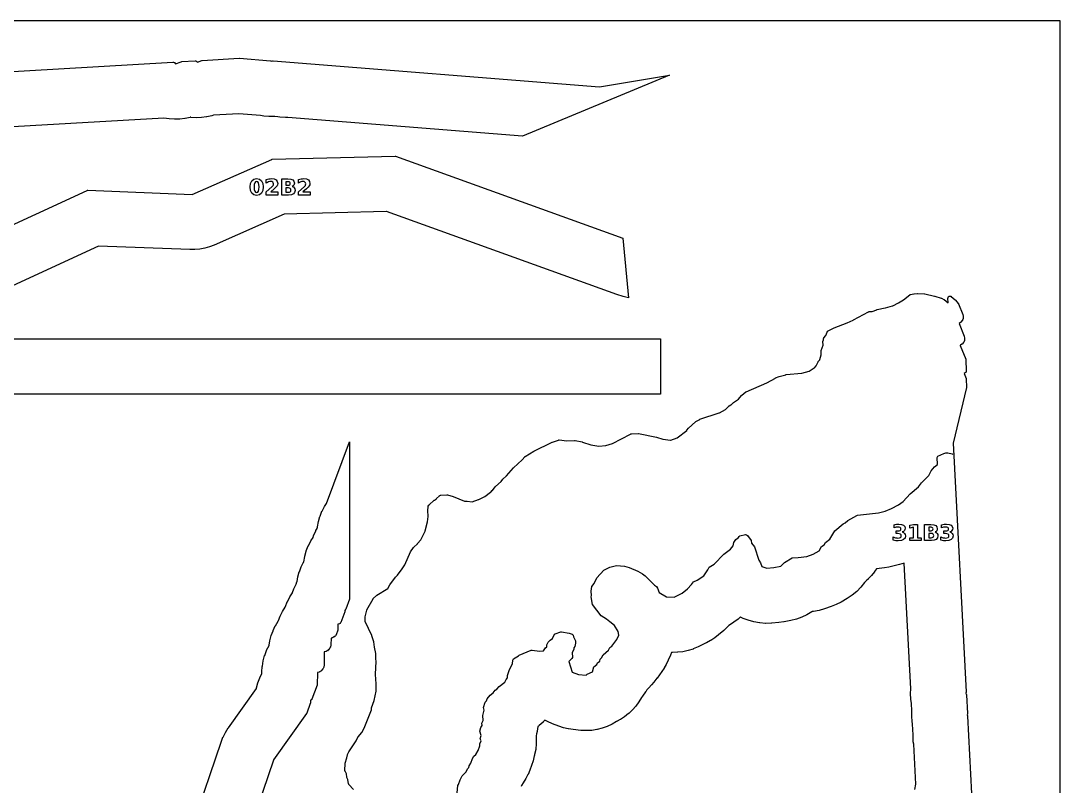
# Model space of a CAD drawing. Header units: millimetres. Extents: x 0 to 841, y 0 to 594.
# Drawn here: x 464.9 to 841, y 317.1 to 594 of the extents above; entities that cross this region are included whole.
import ezdxf

# ---------------------------------------------------------------- set-up
doc = ezdxf.new("R2010")
doc.units = ezdxf.units.MM
for name, color, linetype in [('CUT', 1, 'Continuous'), ('ENGRAVE', 5, 'Continuous'), ('SHEET_EDGE_DO_NOT_CUT', 8, 'Continuous')]:
    doc.layers.add(name, color=color, linetype=linetype)

msp = doc.modelspace()

# ---------------------------------------------------------------- linework, layer by layer
at = {"layer": 'CUT'}
for points in [[(399.75, 572.07), (519.96, 579.04), (520.02, 579.04), (520.07, 579.03), (520.13, 579.02), (520.38, 578.95), (520.43, 578.93), (520.47, 578.91), (520.51, 578.88), (520.55, 578.86), (520.59, 578.82), (520.62, 578.79), (520.91, 578.45), (520.92, 578.44), (520.93, 578.44), (522.9, 579.18), (522.95, 579.2), (523, 579.21), (523.05, 579.22), (528, 579.5), (528.05, 579.5), (528.09, 579.5), (528.14, 579.49), (528.19, 579.47), (528.38, 579.41), (528.43, 579.39), (528.47, 579.36), (528.52, 579.33), (528.56, 579.3), (528.59, 579.26), (528.79, 579.03), (528.8, 579.02), (528.81, 579.02), (530.39, 579.62), (530.44, 579.63), (530.49, 579.64), (530.54, 579.65), (543.93, 580.43), (544, 580.43), (555.29, 579.54), (555.33, 579.53), (555.38, 579.52), (555.42, 579.51), (555.74, 579.39), (555.75, 579.39), (555.76, 579.39), (556.1, 579.46), (556.14, 579.46), (556.19, 579.47), (556.23, 579.46), (674.29, 570.12), (674.3, 570.12), (674.32, 570.12), (699.62, 574.36), (646.46, 552.26), (561.49, 558.99), (561.47, 558.99), (560.76, 558.97), (560.7, 558.97), (558.66, 559.14), (558.6, 559.14), (557.96, 559.26), (557.93, 559.27), (556.82, 559.36), (556.81, 559.36), (556.8, 559.36), (556.7, 559.35), (556.65, 559.34), (554.76, 559.34), (554.71, 559.35), (552.83, 559.53), (552.79, 559.54), (551.65, 559.76), (551.62, 559.77), (543.78, 560.38), (543.75, 560.38), (534.67, 559.86), (534.66, 559.86), (534.65, 559.85), (534.09, 559.67), (534.04, 559.65), (532.21, 559.25), (532.16, 559.24), (530.3, 559.01), (530.25, 559), (528.37, 558.95), (528.33, 558.95), (526.45, 559.08), (526.41, 559.09), (526.29, 559.11), (526.28, 559.11), (526.27, 559.11), (526.22, 559.09), (526.17, 559.08), (524.35, 558.67), (524.3, 558.66), (522.45, 558.43), (522.4, 558.42), (520.53, 558.37), (520.48, 558.37), (518.62, 558.5), (518.57, 558.5), (516.72, 558.81), (516.7, 558.81), (516.68, 558.81), (516.67, 558.81), (400.9, 552.11)], [(434.6, 507.61), (488.92, 532.65), (488.96, 532.67), (489.01, 532.68), (489.05, 532.69), (489.1, 532.69), (489.15, 532.69), (526.86, 531.2), (526.87, 531.2), (526.88, 531.21), (555.71, 543.86), (555.76, 543.87), (555.8, 543.89), (555.85, 543.89), (555.9, 543.9), (600.31, 545.07), (600.35, 545.07), (600.4, 545.07), (600.45, 545.06), (600.49, 545.04), (682.75, 515.42), (684.81, 493.83), (682.86, 494.28), (682.83, 494.29), (680.55, 494.96), (680.52, 494.97), (597.18, 524.98), (597.17, 524.98), (597.16, 524.98), (560.26, 524.01), (560.25, 524.01), (560.24, 524), (534.92, 512.89), (534.9, 512.88), (533.24, 512.24), (533.2, 512.23), (531.5, 511.75), (531.45, 511.74), (529.72, 511.41), (529.67, 511.4), (527.92, 511.23), (527.87, 511.23), (526.09, 511.22), (526.07, 511.22), (493.05, 512.52), (493.04, 512.52), (493.03, 512.52), (442.98, 489.45)], [(585.25, 315.9), (583.64, 317.8), (583.61, 317.84), (583.58, 317.89), (583.56, 317.93), (583.54, 317.98), (583.53, 318.03), (583.25, 319.52), (583.25, 319.53), (583.24, 319.54), (582.92, 320.3), (582.9, 320.35), (582.89, 320.4), (582.88, 320.44), (582.75, 321.66), (582.75, 321.67), (582.74, 321.68), (582.22, 322.6), (582.2, 322.64), (582.19, 322.68), (582.17, 322.73), (582.16, 322.77), (582.16, 322.82), (582.16, 322.87), (582.29, 325.38), (582.3, 325.42), (582.31, 325.47), (582.32, 325.51), (582.9, 327.35), (582.91, 327.38), (583.1, 328.45), (583.1, 328.5), (583.12, 328.54), (583.14, 328.58), (583.6, 329.56), (583.64, 329.63), (586.26, 333.58), (586.28, 333.61), (586.89, 334.86), (586.92, 334.91), (586.95, 334.96), (588.27, 336.59), (588.29, 336.62), (589.19, 338.14), (589.2, 338.15), (589.2, 338.16), (591.77, 344.71), (591.77, 344.73), (591.77, 344.74), (591.83, 345.42), (591.83, 345.46), (591.84, 345.51), (591.86, 345.55), (592.8, 348.11), (592.81, 348.15), (593.51, 351.51), (593.51, 351.52), (593.51, 351.54), (593.48, 354.21), (593.48, 354.23), (593.2, 357.54), (593.19, 357.58), (593.2, 357.62), (593.51, 362.26), (593.51, 362.27), (593.51, 362.29), (593.38, 363.23), (593.37, 363.27), (593.37, 363.31), (593.41, 365.17), (593.41, 365.18), (593.4, 365.19), (592.87, 367.38), (592.86, 367.42), (592.86, 367.46), (592.7, 369.33), (592.69, 369.34), (592.69, 369.36), (591.93, 371.58), (591.92, 371.61), (589.52, 376.68), (589.5, 376.72), (589.49, 376.77), (589.48, 376.81), (589.48, 376.86), (589.48, 376.91), (589.53, 378.33), (589.54, 378.37), (589.54, 378.41), (590.06, 380.79), (590.08, 380.83), (590.1, 380.88), (590.12, 380.93), (592.37, 384.88), (592.4, 384.92), (592.43, 384.95), (592.46, 384.99), (593.66, 386.16), (593.7, 386.19), (593.75, 386.23), (597.68, 388.66), (597.69, 388.67), (597.7, 388.68), (598.44, 389.96), (598.47, 390), (600.5, 392.79), (600.52, 392.82), (600.55, 392.85), (601.17, 393.45), (601.17, 393.45), (601.18, 393.46), (602.91, 395.74), (602.92, 395.76), (603.85, 397.22), (603.85, 397.22), (603.86, 397.23), (605.89, 401.89), (605.91, 401.93), (605.94, 401.98), (607.03, 403.51), (607.06, 403.55), (607.1, 403.59), (608.48, 404.86), (608.5, 404.88), (609.65, 406.28), (609.65, 406.29), (609.66, 406.31), (611.23, 409.45), (611.23, 409.46), (611.23, 409.48), (612.04, 412.79), (612.05, 412.81), (612.33, 414.75), (612.33, 414.76), (612.33, 414.77), (612.15, 416.77), (612.15, 416.82), (612.15, 416.86), (612.25, 418.19), (612.26, 418.24), (612.27, 418.29), (612.29, 418.34), (612.32, 418.39), (612.34, 418.43), (612.59, 418.78), (612.62, 418.82), (612.65, 418.86), (614.48, 420.58), (614.52, 420.61), (614.55, 420.64), (615.35, 421.15), (615.36, 421.16), (615.37, 421.17), (616.38, 422.2), (616.41, 422.23), (616.45, 422.26), (616.49, 422.29), (616.54, 422.31), (616.58, 422.32), (616.74, 422.37), (616.8, 422.39), (616.86, 422.39), (619.1, 422.53), (619.14, 422.53), (619.19, 422.52), (619.23, 422.52), (619.27, 422.51), (621.31, 421.9), (621.36, 421.89), (625.43, 420.24), (625.44, 420.24), (625.45, 420.24), (626.38, 420.27), (626.43, 420.26), (626.47, 420.26), (628.21, 420.02), (628.22, 420.01), (628.23, 420.02), (630.57, 420.87), (630.59, 420.88), (632.83, 421.93), (632.84, 421.93), (632.85, 421.94), (634.91, 423.49), (634.93, 423.51), (635.52, 424.06), (635.53, 424.07), (635.53, 424.08), (636.55, 425.49), (636.59, 425.53), (636.63, 425.57), (638.73, 427.36), (638.74, 427.36), (638.75, 427.37), (639.31, 428.16), (639.34, 428.2), (639.38, 428.24), (640.63, 429.39), (640.65, 429.4), (643.18, 432.27), (643.21, 432.3), (646.32, 435.23), (646.34, 435.25), (647.25, 436.33), (647.28, 436.37), (647.32, 436.41), (647.37, 436.44), (650.51, 438.35), (650.55, 438.37), (657.17, 441.62), (657.24, 441.64), (659.46, 442.36), (659.51, 442.37), (659.56, 442.38), (659.61, 442.38), (659.67, 442.38), (662.46, 442.07), (662.48, 442.06), (662.49, 442.06), (665.3, 442.24), (665.34, 442.24), (665.39, 442.23), (665.44, 442.23), (668.04, 441.65), (668.09, 441.63), (671.14, 440.58), (671.15, 440.57), (671.16, 440.57), (674, 440.16), (674.01, 440.16), (674.03, 440.16), (676.61, 440.37), (676.62, 440.37), (676.63, 440.37), (679.01, 441.11), (679.02, 441.11), (679.03, 441.11), (685.5, 444.51), (685.55, 444.54), (685.6, 444.55), (685.8, 444.61), (685.86, 444.62), (685.91, 444.63), (688.3, 444.74), (688.34, 444.74), (688.38, 444.74), (688.42, 444.73), (694.92, 443.37), (694.95, 443.36), (697.23, 442.69), (697.24, 442.69), (697.25, 442.68), (700.04, 442.34), (700.06, 442.34), (700.07, 442.34), (702.43, 443.14), (702.44, 443.15), (702.45, 443.16), (705.91, 445.86), (705.92, 445.87), (705.92, 445.88), (706.47, 446.61), (706.5, 446.65), (706.54, 446.68), (709.06, 448.98), (709.1, 449.01), (709.15, 449.04), (710.56, 449.84), (710.6, 449.87), (710.65, 449.88), (717.65, 452.19), (717.67, 452.2), (717.68, 452.2), (719.84, 453.41), (719.85, 453.42), (719.86, 453.43), (721.08, 454.65), (721.11, 454.68), (721.15, 454.71), (721.2, 454.74), (721.88, 455.11), (721.89, 455.11), (721.89, 455.12), (722.76, 455.92), (722.8, 455.95), (722.83, 455.98), (724.57, 457.11), (724.58, 457.12), (724.58, 457.13), (725.71, 458.5), (725.75, 458.54), (725.78, 458.57), (727.28, 459.77), (727.31, 459.79), (727.35, 459.82), (727.39, 459.84), (734.82, 463.08), (734.84, 463.09), (737.97, 464.78), (738.03, 464.81), (739.29, 465.3), (739.33, 465.32), (741.71, 466), (741.75, 466.02), (741.8, 466.02), (747.5, 466.54), (747.51, 466.55), (747.52, 466.55), (750.19, 467.3), (750.2, 467.31), (750.21, 467.31), (752.02, 468.42), (752.03, 468.43), (752.04, 468.44), (752.67, 469.17), (752.68, 469.18), (752.69, 469.19), (753.37, 470.6), (753.39, 470.64), (753.41, 470.67), (753.44, 470.71), (754.06, 471.41), (754.07, 471.42), (754.07, 471.43), (754.51, 473.14), (754.51, 473.15), (754.51, 473.16), (754.51, 474.55), (754.51, 474.59), (754.52, 474.64), (754.53, 474.68), (754.54, 474.72), (755.25, 476.67), (755.26, 476.68), (755.26, 476.69), (755.14, 477.96), (755.14, 478.02), (755.14, 478.07), (755.15, 478.12), (755.17, 478.18), (755.3, 478.56), (755.31, 478.58), (755.31, 478.59), (755.34, 478.94), (755.35, 478.98), (755.36, 479.02), (755.37, 479.06), (755.39, 479.1), (755.44, 479.21), (755.46, 479.25), (755.49, 479.29), (755.52, 479.33), (756.2, 480.11), (756.21, 480.12), (756.21, 480.13), (756.64, 481.41), (756.66, 481.46), (756.68, 481.51), (756.71, 481.55), (756.83, 481.71), (756.86, 481.75), (756.89, 481.78), (756.93, 481.81), (756.97, 481.83), (757.01, 481.86), (759.21, 482.98), (759.26, 483), (763.86, 484.71), (763.88, 484.72), (766.14, 485.77), (766.15, 485.78), (771.59, 488.73), (771.64, 488.75), (771.69, 488.77), (771.74, 488.78), (771.8, 488.79), (772.98, 488.87), (772.99, 488.87), (773, 488.88), (773, 488.88), (774.64, 489.5), (774.68, 489.52), (774.72, 489.53), (777.7, 490.13), (777.73, 490.14), (780.35, 490.95), (780.38, 490.96), (782.45, 491.94), (782.47, 491.95), (784.28, 493.07), (784.3, 493.09), (786.6, 494.88), (786.64, 494.91), (786.69, 494.94), (786.74, 494.96), (786.79, 494.97), (788.05, 495.28), (788.13, 495.29), (789.25, 495.4), (789.29, 495.4), (789.33, 495.4), (791.95, 495.23), (791.99, 495.22), (792.03, 495.22), (795.55, 494.43), (795.59, 494.42), (797.95, 493.66), (798, 493.64), (798.91, 493.23), (798.95, 493.21), (798.99, 493.19), (799.03, 493.16), (800.42, 492.02), (800.43, 492.01), (800.43, 492.02), (800.39, 493.62), (800.39, 493.66), (800.4, 493.7), (800.41, 493.74), (800.45, 493.93), (800.46, 493.98), (800.48, 494.02), (800.5, 494.06), (800.52, 494.1), (800.55, 494.13), (800.6, 494.2), (800.63, 494.23), (800.67, 494.27), (800.71, 494.3), (800.75, 494.32), (800.83, 494.37), (800.88, 494.39), (800.93, 494.41), (800.98, 494.42), (801.02, 494.43), (801.12, 494.44), (801.17, 494.44), (801.22, 494.43), (801.27, 494.43), (801.32, 494.41), (801.41, 494.39), (801.45, 494.37), (801.5, 494.35), (801.54, 494.32), (801.58, 494.29), (803.05, 493.04), (803.08, 493.01), (803.11, 492.98), (804.1, 491.78), (804.13, 491.74), (804.15, 491.7), (804.18, 491.65), (805.74, 487.81), (805.76, 487.75), (805.91, 487.16), (805.92, 487.11), (805.92, 487.06), (805.92, 487.02), (805.9, 486.44), (805.89, 486.38), (805.88, 486.33), (805.87, 486.28), (805.65, 485.68), (805.62, 485.63), (805.59, 485.58), (805.56, 485.54), (805.09, 484.98), (805.05, 484.93), (805.01, 484.9), (804.97, 484.87), (804.39, 484.52), (804.38, 484.51), (804.38, 484.5), (806.22, 479.92), (806.24, 479.86), (806.39, 479.27), (806.39, 479.22), (806.4, 479.18), (806.4, 479.13), (806.37, 478.55), (806.37, 478.5), (806.36, 478.45), (806.34, 478.4), (806.12, 477.8), (806.1, 477.75), (806.07, 477.7), (806.04, 477.65), (805.57, 477.09), (805.54, 477.05), (805.49, 477.01), (805.45, 476.98), (804.87, 476.63), (804.86, 476.63), (804.86, 476.61), (806.84, 471.61), (806.85, 471.56), (806.86, 471.52), (806.87, 471.48), (806.87, 471.43), (806.96, 467.29), (806.96, 467.23), (806.95, 467.18), (806.94, 467.13), (806.92, 467.08), (806.83, 466.87), (806.81, 466.82), (806.78, 466.78), (806.75, 466.74), (806.72, 466.7), (806.68, 466.67), (806.63, 466.64), (806.27, 466.42), (806.26, 466.42), (806.27, 466.4), (806.98, 464.58), (807, 464.54), (807.01, 464.49), (807.02, 464.45), (807.02, 464.41), (807.09, 461.46), (807.09, 461.42), (807.09, 461.38), (807.08, 461.33), (802.22, 441.2), (802.22, 441.19), (802.22, 441.18), (807, 351.27), (807, 351.22), (806.99, 351.17), (806.99, 351.12), (806.9, 350.77), (806.9, 350.76), (806.9, 350.75), (807.03, 350.32), (807.04, 350.28), (807.05, 350.24), (807.06, 350.2), (807.42, 343.41), (807.42, 343.36), (807.41, 343.32), (807.41, 343.28), (807.34, 342.96), (807.34, 342.95), (807.34, 342.94), (807.45, 342.58), (807.46, 342.52), (807.47, 342.46), (808.95, 314.52)], [(439.93, 479), (696.34, 479), (696.34, 459), (452.92, 459)], [(497.32, 215.43), (537.37, 333.06), (537.38, 333.09), (538.07, 334.85), (538.09, 334.89), (538.95, 336.57), (538.98, 336.61), (540, 338.21), (540.01, 338.23), (550.14, 352.47), (550.14, 352.48), (550.14, 352.49), (550.18, 352.67), (550.19, 352.71), (550.69, 354.52), (550.7, 354.56), (551.38, 356.31), (551.4, 356.36), (552.17, 357.89), (552.17, 357.9), (552.17, 357.91), (552.18, 358.49), (552.18, 358.52), (552.3, 360.48), (552.31, 360.53), (552.62, 362.46), (552.64, 362.51), (553.14, 364.39), (553.16, 364.44), (553.85, 366.27), (553.87, 366.31), (554.75, 368.06), (554.77, 368.11), (554.82, 368.18), (554.82, 368.19), (554.83, 368.2), (555.06, 369.74), (555.07, 369.78), (555.53, 371.6), (555.55, 371.64), (556.18, 373.4), (556.2, 373.45), (557, 375.14), (557.02, 375.18), (557.98, 376.79), (558.01, 376.83), (558.16, 377.04), (558.16, 377.05), (558.17, 377.06), (558.74, 378.6), (558.76, 378.65), (559.57, 380.32), (559.6, 380.36), (560.56, 381.95), (560.59, 381.99), (560.66, 382.09), (560.67, 382.1), (560.67, 382.11), (561.33, 383.83), (561.35, 383.88), (562.22, 385.61), (562.25, 385.65), (563.19, 387.15), (563.2, 387.16), (563.21, 387.17), (563.7, 388.53), (563.72, 388.58), (564.5, 390.18), (564.5, 390.2), (564.84, 391.11), (564.85, 391.12), (564.85, 391.13), (565.16, 392.83), (565.17, 392.87), (565.69, 394.66), (565.7, 394.71), (566.38, 396.44), (566.4, 396.49), (567.24, 398.15), (567.27, 398.19), (567.28, 398.21), (567.29, 398.22), (567.29, 398.23), (567.29, 398.31), (567.3, 398.36), (567.64, 400.28), (567.66, 400.33), (568.19, 402.21), (568.21, 402.26), (568.93, 404.08), (568.95, 404.12), (569.85, 405.86), (569.88, 405.9), (570.64, 407.07), (570.64, 407.08), (570.65, 407.09), (570.83, 407.68), (570.85, 407.73), (571.62, 409.55), (571.65, 409.6), (572.09, 410.41), (572.11, 410.44), (572.26, 410.85), (572.27, 410.86), (572.27, 410.87), (572.27, 410.93), (572.28, 410.98), (572.62, 412.86), (572.63, 412.91), (573.16, 414.75), (573.18, 414.8), (573.88, 416.58), (573.9, 416.62), (574.78, 418.32), (574.8, 418.37), (575.47, 419.4), (575.48, 419.41), (575.49, 419.43), (583.84, 441.66), (583.84, 384.81), (582.47, 381.14), (582.47, 381.14), (582.45, 381.1), (582.42, 381.06), (582.4, 381.02), (582.19, 380.74), (582.18, 380.73), (582.18, 380.72), (582.13, 380.31), (582.13, 380.26), (582.12, 380.22), (582.1, 380.18), (580.67, 376.36), (580.65, 376.31), (580.62, 376.26), (580.58, 376.22), (580.43, 376.03), (580.39, 375.99), (580.35, 375.95), (580.31, 375.92), (580.27, 375.9), (580.22, 375.88), (580.17, 375.86), (579.7, 375.73), (579.68, 375.73), (579.68, 375.72), (579.65, 373.78), (579.64, 373.72), (579.63, 373.67), (579.62, 373.62), (579, 371.91), (578.98, 371.87), (578.96, 371.83), (578.94, 371.8), (578.75, 371.54), (578.72, 371.5), (578.69, 371.46), (578.65, 371.43), (578.22, 371.09), (578.17, 371.05), (578.11, 371.03), (577.75, 370.86), (577.7, 370.84), (577.65, 370.83), (577.2, 370.73), (577.19, 370.72), (577.19, 370.71), (577.13, 368.25), (577.13, 368.21), (577.12, 368.16), (577.11, 368.12), (576.95, 367.56), (576.94, 367.53), (576.92, 367.49), (576.9, 367.45), (576.68, 367.07), (576.64, 367.01), (576.24, 366.51), (576.21, 366.47), (576.17, 366.44), (575.86, 366.17), (575.82, 366.14), (575.78, 366.12), (575.43, 365.92), (575.37, 365.9), (575.31, 365.88), (574.72, 365.72), (574.71, 365.72), (574.71, 365.71), (574.66, 361.06), (574.66, 361.02), (574.65, 360.98), (574.55, 360.32), (574.54, 360.28), (574.53, 360.24), (574.51, 360.19), (574.31, 359.76), (574.28, 359.71), (574.24, 359.66), (573.63, 358.9), (573.6, 358.86), (573.56, 358.82), (573.52, 358.79), (573.01, 358.46), (572.96, 358.43), (572.92, 358.41), (572.87, 358.4), (572.24, 358.22), (572.23, 358.21), (572.23, 358.2), (572.17, 353.83), (572.16, 353.79), (572.16, 353.74), (572.15, 353.7), (572.13, 353.66), (570.26, 348.67), (570.24, 348.62), (570.21, 348.58), (570.19, 348.54), (570.12, 348.45), (570.09, 348.42), (570.06, 348.39), (570.02, 348.36), (569.99, 348.33), (569.95, 348.31), (569.74, 348.21), (569.73, 348.2), (569.73, 348.19), (569.69, 347.23), (569.69, 347.18), (569.68, 347.13), (569.66, 347.08), (568.36, 343.62), (568.34, 343.58), (568.32, 343.54), (568.3, 343.5), (556.31, 326.64), (556.31, 326.63), (556.3, 326.62), (515.29, 206.16)], [(788.41, 315.99), (788.72, 317.83), (788.73, 317.87), (788.74, 317.91), (788.74, 317.93), (788.74, 317.94), (787.98, 332.3), (787.98, 332.32), (787.85, 333.24), (787.84, 333.29), (787.77, 335.17), (787.77, 335.22), (787.8, 335.71), (787.8, 335.74), (787.59, 339.62), (787.59, 339.65), (787.43, 340.56), (787.43, 340.6), (787.3, 342.48), (787.3, 342.53), (787.34, 344.26), (787.34, 344.28), (787.19, 347.15), (787.19, 347.18), (786.96, 348.54), (786.95, 348.6), (786.83, 350.66), (786.83, 350.71), (786.91, 352.35), (786.91, 352.38), (784.49, 397.87), (784.49, 397.88), (784.48, 397.87), (782.85, 397.35), (782.83, 397.34), (780.45, 396.71), (780.43, 396.7), (778.97, 396.37), (778.93, 396.36), (777.45, 396.14), (777.43, 396.14), (774.55, 395.83), (774.54, 395.83), (774.53, 395.82), (773.82, 394.75), (773.79, 394.72), (772.73, 393.38), (772.7, 393.35), (771.52, 392.12), (771.49, 392.08), (770.87, 391.54), (770.85, 391.52), (770.21, 390.82), (770.19, 390.81), (768.91, 389.17), (768.88, 389.13), (767.41, 387.62), (767.37, 387.58), (765.75, 386.24), (765.71, 386.21), (763.94, 385.04), (763.92, 385.03), (761.76, 383.77), (761.74, 383.75), (759.99, 382.85), (759.95, 382.83), (758.12, 382.1), (758.09, 382.09), (755.75, 381.29), (755.72, 381.28), (753.8, 380.73), (753.75, 380.72), (751.77, 380.37), (751.75, 380.37), (751.28, 380.31), (751.27, 380.31), (751.26, 380.3), (751.11, 380.18), (751.07, 380.16), (749.36, 379.13), (749.32, 379.1), (747.52, 378.25), (747.47, 378.23), (745.59, 377.57), (745.54, 377.56), (743.59, 377.09), (743.57, 377.08), (741.07, 376.61), (741.05, 376.61), (739.19, 376.35), (739.17, 376.35), (736.61, 376.12), (736.58, 376.12), (734.46, 376.04), (734.41, 376.04), (732.3, 376.19), (732.25, 376.2), (730.17, 376.58), (730.12, 376.59), (728.09, 377.19), (728.06, 377.2), (726.32, 377.82), (726.3, 377.83), (725.27, 378.25), (725.25, 378.26), (725.24, 378.25), (725.24, 378.25), (724.48, 377.58), (724.44, 377.55), (722.86, 376.42), (722.84, 376.41), (721.09, 375.29), (721.08, 375.28), (721.07, 375.27), (720.53, 374.71), (720.52, 374.7), (719.26, 373.5), (719.24, 373.49), (717.41, 371.89), (717.39, 371.88), (716.02, 370.79), (715.99, 370.76), (714.54, 369.81), (714.5, 369.79), (712.96, 368.96), (712.95, 368.95), (709.99, 367.52), (709.97, 367.51), (708.23, 366.78), (708.18, 366.76), (706.39, 366.2), (706.35, 366.19), (704.51, 365.8), (704.47, 365.79), (702.6, 365.58), (702.55, 365.58), (700.67, 365.55), (700.64, 365.55), (700.33, 365.56), (700.32, 365.56), (700.32, 365.54), (699.99, 364.57), (699.98, 364.52), (699.19, 362.75), (699.18, 362.73), (698.41, 361.22), (698.4, 361.2), (697.7, 359.93), (697.68, 359.9), (696.88, 358.69), (696.87, 358.67), (695.11, 356.19), (695.1, 356.18), (694.02, 354.79), (694, 354.76), (693.14, 353.84), (693.13, 353.83), (692.18, 352.72), (692.15, 352.69), (691.45, 352), (691.44, 351.99), (691.43, 351.98), (691.02, 351.3), (691, 351.26), (689.87, 349.73), (689.84, 349.7), (689.47, 349.28), (689.46, 349.27), (689.46, 349.27), (689.45, 349.25), (688.52, 347.67), (688.5, 347.63), (687.44, 346.15), (687.41, 346.11), (686.22, 344.74), (686.18, 344.7), (684.87, 343.45), (684.83, 343.41), (683.4, 342.28), (683.37, 342.26), (681.84, 341.27), (681.8, 341.24), (680.66, 340.64), (680.65, 340.64), (680.64, 340.63), (680.55, 340.57), (680.51, 340.54), (678.88, 339.58), (678.84, 339.56), (677.13, 338.76), (677.08, 338.74), (675.3, 338.11), (675.25, 338.09), (673.42, 337.64), (673.37, 337.63), (671.5, 337.35), (671.45, 337.35), (669.56, 337.26), (669.51, 337.26), (667.61, 337.35), (667.58, 337.35), (664.81, 337.62), (664.78, 337.63), (663.05, 337.87), (663, 337.88), (661.31, 338.28), (661.26, 338.29), (659.6, 338.84), (659.58, 338.85), (657.31, 339.72), (657.29, 339.73), (655.5, 340.52), (655.45, 340.54), (654.56, 341.04), (654.55, 341.05), (654.54, 341.04), (653.92, 340.39), (653.89, 340.35), (652.47, 339.12), (652.45, 339.1), (652.05, 338.79), (652.04, 338.79), (652.04, 338.77), (651.79, 337.01), (651.78, 336.95), (651.55, 336.07), (651.55, 336.05), (651.43, 335.41), (651.43, 335.39), (651.43, 335.38), (651.43, 334.5), (651.43, 334.45), (651.43, 334.41), (651.43, 334.39), (651.42, 332.49), (651.42, 332.44), (651.22, 330.53), (651.21, 330.48), (650.83, 328.6), (650.82, 328.55), (650.75, 328.32), (650.75, 328.31), (650.74, 328.3), (650.72, 328.12), (650.71, 328.08), (650.31, 326.34), (650.29, 326.3), (649.73, 324.6), (649.72, 324.58), (649.09, 322.93), (649.08, 322.92), (648.43, 321.42), (648.41, 321.38), (647.64, 319.94), (647.63, 319.92), (646.74, 318.42), (646.73, 318.4), (646.08, 317.4), (646.08, 317.39), (646.07, 317.38), (645.94, 317.05)]]:
    msp.add_lwpolyline(points, dxfattribs=at)
at = {"layer": 'ENGRAVE'}
for points in [[(552.65, 533.89), (552.49, 532.6), (552.02, 531.65), (551.27, 531.06), (550.25, 530.86), (549.23, 531.06), (548.47, 531.65), (548, 532.6), (547.85, 533.89), (548, 535.17), (548.47, 536.13), (549.23, 536.72), (550.25, 536.91), (551.27, 536.72), (552.02, 536.13), (552.49, 535.17), (552.65, 533.89)], [(551.14, 533.9), (551.09, 534.83), (550.94, 535.44), (550.66, 535.77), (550.25, 535.89), (549.84, 535.77), (549.56, 535.44), (549.4, 534.83), (549.35, 533.9), (549.4, 532.96), (549.56, 532.34), (549.84, 532), (550.25, 531.89), (550.66, 532), (550.94, 532.34), (551.09, 532.96), (551.14, 533.9)], [(555.34, 532.08), (557.9, 532.08), (557.9, 530.98), (553.66, 530.98), (553.66, 532.08), (555.79, 533.96), (556.04, 534.22), (556.21, 534.46), (556.32, 534.72), (556.35, 534.98), (556.28, 535.35), (556.08, 535.64), (555.76, 535.82), (555.34, 535.89), (554.98, 535.85), (554.57, 535.74), (554.14, 535.55), (553.68, 535.29), (553.68, 536.57), (554.18, 536.72), (554.68, 536.82), (555.17, 536.89), (555.66, 536.91), (556.59, 536.8), (557.28, 536.45), (557.72, 535.9), (557.86, 535.17), (557.8, 534.71), (557.62, 534.28), (557.24, 533.8), (556.58, 533.17), (555.34, 532.08)], [(563.12, 534.1), (563.55, 533.9), (563.87, 533.58), (564.07, 533.16), (564.13, 532.65), (563.99, 531.91), (563.56, 531.39), (562.84, 531.08), (561.83, 530.98), (559.33, 530.98), (559.33, 536.81), (561.59, 536.81), (562.64, 536.72), (563.35, 536.44), (563.76, 535.96), (563.89, 535.26), (563.84, 534.87), (563.69, 534.54), (563.45, 534.28), (563.12, 534.1)], [(561.67, 534.55), (561.98, 534.59), (562.21, 534.71), (562.34, 534.9), (562.39, 535.17), (562.34, 535.43), (562.21, 535.63), (561.98, 535.74), (561.67, 535.78), (560.84, 535.78), (560.84, 534.55), (561.67, 534.55)], [(567, 532.08), (569.57, 532.08), (569.57, 530.98), (565.33, 530.98), (565.33, 532.08), (567.46, 533.96), (567.7, 534.22), (567.88, 534.46), (567.98, 534.72), (568.01, 534.98), (567.95, 535.35), (567.74, 535.64), (567.42, 535.82), (567.01, 535.89), (566.64, 535.85), (566.24, 535.74), (565.81, 535.55), (565.34, 535.29), (565.34, 536.57), (565.85, 536.72), (566.35, 536.82), (566.84, 536.89), (567.32, 536.91), (568.25, 536.8), (568.95, 536.45), (569.38, 535.9), (569.53, 535.17), (569.47, 534.71), (569.28, 534.28), (568.9, 533.8), (568.25, 533.17), (567, 532.08)], [(561.72, 532), (562.12, 532.05), (562.4, 532.19), (562.57, 532.43), (562.63, 532.77), (562.57, 533.1), (562.4, 533.34), (562.12, 533.48), (561.72, 533.53), (560.84, 533.53), (560.84, 532), (561.72, 532)], [(783.8, 409.14), (784.32, 408.93), (784.7, 408.61), (784.93, 408.18), (785, 407.65), (784.84, 406.89), (784.34, 406.33), (783.52, 405.99), (782.4, 405.88), (781.95, 405.9), (781.5, 405.95), (781.05, 406.04), (780.61, 406.17), (780.61, 407.33), (781.03, 407.15), (781.45, 407.01), (781.86, 406.93), (782.27, 406.9), (782.79, 406.96), (783.18, 407.11), (783.42, 407.36), (783.5, 407.71), (783.42, 408.06), (783.17, 408.31), (782.77, 408.46), (782.21, 408.51), (781.61, 408.51), (781.61, 409.48), (782.24, 409.48), (782.74, 409.53), (783.09, 409.66), (783.29, 409.88), (783.36, 410.2), (783.3, 410.5), (783.09, 410.72), (782.77, 410.86), (782.33, 410.9), (781.97, 410.88), (781.6, 410.82), (781.23, 410.72), (780.86, 410.58), (780.86, 411.68), (781.3, 411.79), (781.74, 411.87), (782.18, 411.92), (782.6, 411.93), (783.59, 411.84), (784.3, 411.56), (784.73, 411.09), (784.87, 410.44), (784.8, 409.97), (784.6, 409.6), (784.26, 409.32), (783.8, 409.14)], [(786.58, 407.03), (787.91, 407.03), (787.91, 410.8), (786.54, 410.52), (786.54, 411.55), (787.9, 411.83), (789.33, 411.83), (789.33, 407.03), (790.66, 407.03), (790.66, 405.99), (786.58, 405.99), (786.58, 407.03)], [(795.73, 409.12), (796.16, 408.92), (796.48, 408.6), (796.67, 408.17), (796.74, 407.67), (796.6, 406.93), (796.17, 406.41), (795.45, 406.1), (794.44, 405.99), (791.94, 405.99), (791.94, 411.83), (794.2, 411.83), (795.25, 411.74), (795.96, 411.46), (796.37, 410.98), (796.5, 410.28), (796.45, 409.89), (796.3, 409.56), (796.06, 409.3), (795.73, 409.12)], [(794.28, 409.57), (794.59, 409.61), (794.82, 409.72), (794.95, 409.92), (795, 410.19), (794.95, 410.45), (794.82, 410.64), (794.59, 410.76), (794.28, 410.8), (793.45, 410.8), (793.45, 409.57), (794.28, 409.57)], [(801.03, 409.14), (801.55, 408.93), (801.93, 408.61), (802.16, 408.18), (802.23, 407.65), (802.07, 406.89), (801.57, 406.33), (800.75, 405.99), (799.63, 405.88), (799.18, 405.9), (798.73, 405.95), (798.28, 406.04), (797.84, 406.17), (797.84, 407.33), (798.26, 407.15), (798.68, 407.01), (799.09, 406.93), (799.5, 406.9), (800.02, 406.96), (800.41, 407.11), (800.65, 407.36), (800.73, 407.71), (800.65, 408.06), (800.4, 408.31), (800, 408.46), (799.44, 408.51), (798.84, 408.51), (798.84, 409.48), (799.47, 409.48), (799.97, 409.53), (800.32, 409.66), (800.52, 409.88), (800.59, 410.2), (800.53, 410.5), (800.32, 410.72), (800, 410.86), (799.56, 410.9), (799.2, 410.88), (798.83, 410.82), (798.46, 410.72), (798.09, 410.58), (798.09, 411.68), (798.53, 411.79), (798.97, 411.87), (799.41, 411.92), (799.83, 411.93), (800.82, 411.84), (801.53, 411.56), (801.96, 411.09), (802.1, 410.44), (802.03, 409.97), (801.83, 409.6), (801.49, 409.32), (801.03, 409.14)], [(794.33, 407.02), (794.72, 407.07), (795.01, 407.21), (795.18, 407.45), (795.24, 407.79), (795.18, 408.12), (795.01, 408.36), (794.73, 408.5), (794.33, 408.55), (793.45, 408.55), (793.45, 407.02), (794.33, 407.02)]]:
    msp.add_lwpolyline(points, close=True, dxfattribs=at)
for points in [[(672.38, 390.46), (673.35, 392.55), (675.9, 395.32), (678.08, 396.42), (680.42, 396.97), (683.31, 396.79), (685.01, 396.25), (688.23, 394.9), (689.86, 393.98), (690.86, 393.19), (694.15, 389.91), (694.91, 389.36), (695.32, 388.82), (695.93, 387.17), (698.56, 385.62), (701.29, 385.54), (704.27, 386.97), (706.12, 388.58), (707.55, 390.07), (708.29, 391.04), (709.62, 391.69), (712.06, 393.25), (713.51, 395.35), (714.02, 396.32), (715.73, 397.45), (719.29, 401.11), (721.71, 402.91), (722.71, 404.08), (722.91, 405.34), (723.6, 406.35), (724.64, 407.1), (724.78, 407.43), (725.06, 407.66), (727.09, 408.18), (727.46, 408.1), (727.8, 407.84), (729.15, 406.01), (729.31, 405.1), (730.42, 403.7), (731.94, 398.94), (732.52, 397.96), (733.03, 396.66), (734.79, 396.03), (737.37, 396.27), (739.89, 396.74), (741.23, 398.11), (743.98, 399.69), (746.17, 399.82), (749.28, 400.21), (751.64, 401.02), (753.83, 402.3), (754.66, 403.82), (755.64, 404.5), (756.08, 405.26), (757.66, 406.54), (759.48, 409.54), (762.41, 411.99), (763.24, 412.4), (764.19, 413.25), (767.38, 415.1), (767.67, 415.2), (775.27, 416.03), (777.67, 416.67), (780.01, 417.55), (782.5, 418.9), (784.17, 420.09), (786.76, 422.87), (789.77, 425.39), (790.87, 426.88), (793.42, 429.59), (794.28, 431.25), (795.54, 432.61), (796.62, 433.48), (796.49, 436.04), (796.57, 436.34), (796.75, 436.58), (798.92, 437.54), (799.66, 437.72), (800.34, 437.68), (801.93, 437.37), (802.13, 437.26)], [(622.77, 314.77), (623.08, 317.39), (623.3, 317.8), (623.84, 319.47), (624.56, 320.84), (626.07, 322.36), (626.5, 323.45), (626.98, 323.9), (627.12, 324.54), (627.8, 325.47), (628.38, 327.14), (628.89, 327.97), (629.52, 328.58), (630.42, 330.1), (631.06, 331.77), (631.06, 332.44), (631.45, 333.52), (631.17, 334.31), (631.46, 335.44), (631.04, 337.03), (631.32, 338.4), (631.8, 339.14), (631.76, 339.96), (632.17, 340.9), (632.13, 342.76), (632.52, 344.6), (632.38, 345.58), (632.98, 347.53), (633.41, 348.07), (633.69, 348.79), (634.68, 350.06), (635.78, 350.9), (636.6, 351.89), (637.15, 352.23), (638.01, 353.19), (640.08, 354.82), (640.49, 355.73), (640.98, 356.36), (641.06, 357.17), (641.69, 359.37), (642.82, 361.35), (642.93, 362.77), (643.17, 363.2), (644.94, 364.27), (645.24, 364.54), (649.6, 366.33), (649.92, 366.36), (652.58, 365.96), (654.05, 366.15), (654.73, 367.16), (655.24, 367.57), (655.28, 368.26), (655.77, 369.3), (656.39, 369.97), (657.28, 370.54), (657.96, 372.11), (658.25, 372.3), (660.29, 373.01), (660.59, 373.02), (663.33, 372.55), (664.47, 372.08), (664.74, 371.77), (664.86, 371.14), (665.6, 369.68), (665.64, 368.89), (665.38, 367.72), (665.06, 367.21), (665, 366.63), (664.45, 365.55), (664.5, 363.68), (664.32, 363.35), (663.23, 362.23), (664.44, 358.4), (666.73, 357.53), (669.53, 357.26), (669.86, 357.65), (671.72, 358.52), (672.26, 360.28), (673.33, 361.21), (673.57, 361.72), (674.38, 362.39), (674.53, 363.11), (675.07, 363.59), (675.67, 364.66), (677.54, 366.35), (678.08, 367.36), (678.79, 367.75), (680.56, 370.25), (681.34, 371.78), (681.04, 373.13), (679.78, 375.32), (677.98, 376.57), (676.88, 377.54), (674.92, 378.81), (671.74, 382.83), (671.28, 385.59), (671.42, 386.14), (671.34, 387.66), (671.55, 389.43), (672.38, 390.46)]]:
    msp.add_lwpolyline(points, dxfattribs=at)
at = {"layer": 'SHEET_EDGE_DO_NOT_CUT'}
msp.add_lwpolyline([(0, 0), (841, 0), (841, 594), (0, 594)], close=True, dxfattribs=at)

doc.saveas('drawing.dxf')
